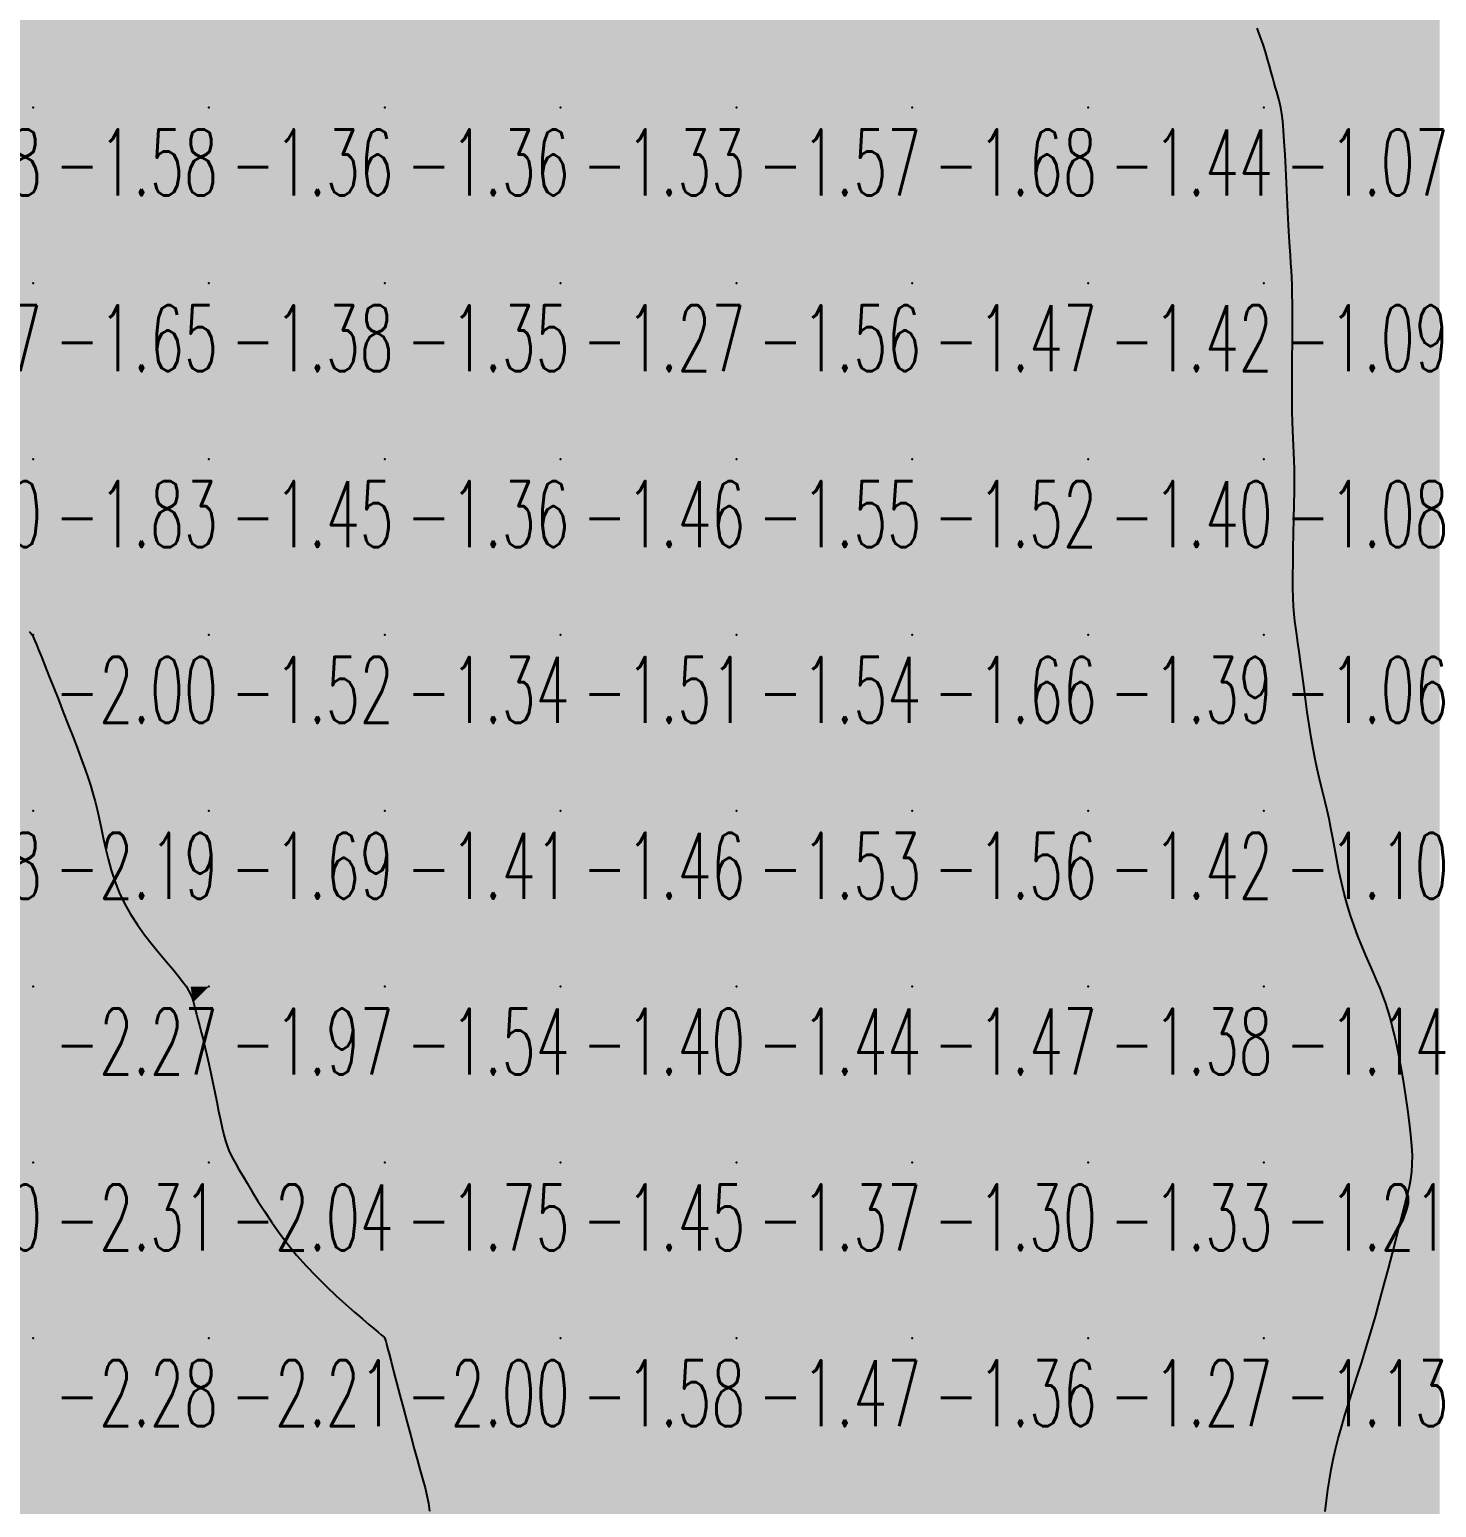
# Model space of a CAD drawing. Header units: millimetres. Extents: x 88261 to 90953, y 390274 to 392322.
# Drawn here: x 90320 to 90400.1, y 391297.6 to 391381.7 of the extents above; entities that cross this region are included whole.
import ezdxf
from ezdxf.enums import TextEntityAlignment as Align

# ---------------------------------------------------------------- set-up
doc = ezdxf.new("R2010")
doc.units = ezdxf.units.MM
doc.header["$LTSCALE"] = 25
for name, color, linetype in [('CN_03_00', 7, 'Continuous'), ('COTEAlt', 7, 'Continuous'), ('TN_COLORIAGE', 7, 'Continuous')]:
    doc.layers.add(name, color=color, linetype=linetype)
doc.styles.add('Simplex 1.0', font='Simplex.shx', dxfattribs={"width": 0.99, "height": 2.5})
doc.styles.get("Standard").update_dxf_attribs({"font": 'times.ttf'})

# ---------------------------------------------------------------- blocks, each defined once
blk = doc.blocks.new('COTE')
at = {"color": 0}
blk.add_point((0, 0), dxfattribs=at)
at = {"layer": 'COTEAlt'}
blk.add_attdef('ALT', text='', height=3.75, dxfattribs=at).set_placement((1.25, -1.25), align=Align.TOP_LEFT)

msp = doc.modelspace()

# ---------------------------------------------------------------- linework, layer by layer
at = {"layer": 'CN_03_00', "flags": 128}
for points, elevation in [([(90393.744, 391297.382), (90393.816, 391298.013), (90393.894, 391298.616), (90393.981, 391299.2), (90394.08, 391299.775), (90394.195, 391300.351), (90394.328, 391300.94), (90394.483, 391301.55), (90394.662, 391302.192), (90394.863, 391302.865), (90395.082, 391303.571), (90395.317, 391304.309), (90395.562, 391305.08), (90395.816, 391305.884), (90396.075, 391306.72), (90396.336, 391307.589), (90396.595, 391308.487), (90396.849, 391309.403), (90397.097, 391310.318), (90397.335, 391311.217), (90397.561, 391312.084), (90397.772, 391312.902), (90397.966, 391313.654), (90398.141, 391314.325), (90398.293, 391314.905), (90398.423, 391315.411), (90398.529, 391315.865), (90398.61, 391316.291), (90398.666, 391316.712), (90398.695, 391317.151), (90398.698, 391317.632), (90398.673, 391318.177), (90398.62, 391318.804), (90398.543, 391319.497), (90398.446, 391320.237), (90398.333, 391321.002), (90398.209, 391321.773), (90398.077, 391322.527), (90397.943, 391323.245), (90397.811, 391323.906), (90397.683, 391324.494), (90397.558, 391325.018), (90397.432, 391325.491), (90397.303, 391325.927), (90397.166, 391326.339), (90397.019, 391326.742), (90396.858, 391327.149), (90396.68, 391327.573), (90396.483, 391328.026), (90396.272, 391328.508), (90396.051, 391329.018), (90395.825, 391329.553), (90395.6, 391330.111), (90395.381, 391330.691), (90395.174, 391331.29), (90394.983, 391331.907), (90394.812, 391332.539), (90394.66, 391333.179), (90394.523, 391333.82), (90394.399, 391334.454), (90394.284, 391335.076), (90394.175, 391335.676), (90394.068, 391336.249), (90393.962, 391336.786), (90393.853, 391337.285), (90393.741, 391337.755), (90393.627, 391338.21), (90393.512, 391338.665), (90393.396, 391339.134), (90393.28, 391339.629), (90393.165, 391340.167), (90393.051, 391340.759), (90392.939, 391341.416), (90392.83, 391342.122), (90392.724, 391342.857), (90392.622, 391343.603), (90392.525, 391344.34), (90392.432, 391345.046), (90392.345, 391345.704), (90392.264, 391346.292), (90392.19, 391346.799), (90392.123, 391347.241), (90392.063, 391347.645), (90392.012, 391348.033), (90391.97, 391348.431), (90391.938, 391348.863), (90391.915, 391349.355), (90391.903, 391349.929), (90391.902, 391350.604), (90391.91, 391351.36), (90391.923, 391352.17), (90391.94, 391353.007), (90391.958, 391353.844), (90391.975, 391354.655), (90391.986, 391355.411), (90391.992, 391356.086), (90391.988, 391356.663), (90391.977, 391357.158), (90391.96, 391357.599), (90391.941, 391358.013), (90391.92, 391358.427), (90391.899, 391358.867), (90391.882, 391359.362), (90391.869, 391359.937), (90391.863, 391360.612), (90391.862, 391361.367), (90391.865, 391362.176), (90391.869, 391363.011), (90391.875, 391363.846), (90391.879, 391364.653), (90391.88, 391365.404), (90391.878, 391366.074), (90391.869, 391366.644), (90391.856, 391367.131), (90391.838, 391367.565), (90391.815, 391367.971), (90391.789, 391368.379), (90391.76, 391368.814), (90391.728, 391369.305), (90391.694, 391369.88), (90391.659, 391370.555), (90391.622, 391371.312), (90391.584, 391372.122), (90391.544, 391372.954), (90391.503, 391373.781), (90391.46, 391374.573), (90391.416, 391375.301), (90391.371, 391375.936), (90391.324, 391376.457), (90391.275, 391376.876), (90391.223, 391377.212), (90391.169, 391377.487), (90391.112, 391377.719), (90391.051, 391377.929), (90390.987, 391378.137), (90390.918, 391378.363), (90390.844, 391378.623), (90390.764, 391378.918), (90390.675, 391379.245), (90390.577, 391379.603), (90390.466, 391379.988), (90390.342, 391380.397), (90390.203, 391380.828), (90390.046, 391381.278), (90389.871, 391381.745)], -1), ([(90320.021, 391347.446), (90320.112, 391347.334), (90320.168, 391347.264), (90320.198, 391347.226), (90320.21, 391347.21), (90320.215, 391347.205), (90320.219, 391347.199), (90320.229, 391347.18), (90320.25, 391347.133), (90320.288, 391347.045), (90320.348, 391346.902), (90320.435, 391346.689), (90320.555, 391346.393), (90320.714, 391346.001), (90320.913, 391345.503), (90321.147, 391344.917), (90321.406, 391344.264), (90321.682, 391343.567), (90321.964, 391342.848), (90322.245, 391342.129), (90322.515, 391341.433), (90322.764, 391340.782), (90322.987, 391340.191), (90323.184, 391339.655), (90323.358, 391339.158), (90323.513, 391338.689), (90323.652, 391338.233), (90323.779, 391337.776), (90323.897, 391337.307), (90324.009, 391336.81), (90324.12, 391336.277), (90324.236, 391335.71), (90324.363, 391335.116), (90324.511, 391334.501), (90324.684, 391333.873), (90324.892, 391333.237), (90325.141, 391332.601), (90325.438, 391331.971), (90325.786, 391331.353), (90326.175, 391330.754), (90326.589, 391330.178), (90327.013, 391329.632), (90327.431, 391329.121), (90327.829, 391328.65), (90328.191, 391328.226), (90328.502, 391327.854), (90328.752, 391327.537), (90328.945, 391327.265), (90329.091, 391327.028), (90329.201, 391326.814), (90329.284, 391326.611), (90329.35, 391326.407), (90329.408, 391326.191), (90329.469, 391325.952), (90329.54, 391325.679), (90329.621, 391325.371), (90329.712, 391325.03), (90329.81, 391324.655), (90329.914, 391324.249), (90330.022, 391323.811), (90330.133, 391323.343), (90330.245, 391322.844), (90330.357, 391322.319), (90330.469, 391321.777), (90330.579, 391321.229), (90330.687, 391320.688), (90330.793, 391320.164), (90330.896, 391319.67), (90330.996, 391319.217), (90331.092, 391318.817), (90331.185, 391318.477), (90331.279, 391318.185), (90331.38, 391317.923), (90331.492, 391317.676), (90331.622, 391317.425), (90331.774, 391317.155), (90331.954, 391316.848), (90332.168, 391316.487), (90332.419, 391316.061), (90332.709, 391315.574), (90333.036, 391315.038), (90333.401, 391314.462), (90333.804, 391313.858), (90334.244, 391313.235), (90334.72, 391312.604), (90335.233, 391311.976), (90335.779, 391311.36), (90336.346, 391310.765), (90336.92, 391310.197), (90337.484, 391309.664), (90338.024, 391309.172), (90338.526, 391308.731), (90338.973, 391308.345), (90339.351, 391308.024), (90339.648, 391307.772), (90339.873, 391307.581), (90340.034, 391307.445), (90340.142, 391307.352), (90340.208, 391307.296), (90340.243, 391307.266), (90340.256, 391307.254), (90340.259, 391307.251), (90340.26, 391307.247), (90340.266, 391307.227), (90340.279, 391307.177), (90340.305, 391307.08), (90340.346, 391306.922), (90340.408, 391306.687), (90340.494, 391306.358), (90340.608, 391305.922), (90340.753, 391305.369), (90340.923, 391304.72), (90341.112, 391304.001), (90341.313, 391303.239), (90341.52, 391302.46), (90341.726, 391301.692), (90341.924, 391300.962), (90342.107, 391300.296), (90342.271, 391299.713), (90342.414, 391299.199), (90342.537, 391298.733), (90342.642, 391298.292), (90342.729, 391297.855), (90342.798, 391297.4)], -2)]:
    msp.add_lwpolyline(points, dxfattribs=dict(at, elevation=elevation))
at = {"layer": 'TN_COLORIAGE', "color": 101}
for points in [[(90310.249, 391387.239, -1.495), (90310.249, 391377.239, -1.495), (90320.249, 391387.239, -1.495)], [(90310.249, 391377.239, -1.495), (90320.249, 391377.239, -1.495), (90320.249, 391387.239, -1.495)], [(90320.249, 391387.239, -1.392), (90320.249, 391377.239, -1.392), (90330.249, 391387.239, -1.392)], [(90320.249, 391377.239, -1.392), (90330.249, 391377.239, -1.392), (90330.249, 391387.239, -1.392)], [(90330.249, 391377.239, -1.483), (90340.249, 391377.239, -1.483), (90340.249, 391387.239, -1.483)], [(90330.249, 391387.239, -1.483), (90330.249, 391377.239, -1.483), (90340.249, 391387.239, -1.483)], [(90350.249, 391377.239, -1.362), (90350.249, 391387.239, -1.362), (90340.249, 391377.239, -1.362)], [(90340.249, 391387.239, -1.642), (90340.249, 391377.239, -1.642), (90350.249, 391387.239, -1.642)], [(90350.249, 391377.239, -1.527), (90360.249, 391377.239, -1.527), (90360.249, 391387.239, -1.527)], [(90350.249, 391377.239, -1.642), (90360.249, 391387.239, -1.642), (90350.249, 391387.239, -1.642)], [(90360.249, 391377.239, -1.6), (90370.249, 391377.239, -1.6), (90370.249, 391387.239, -1.6)], [(90360.249, 391387.239, -1.6), (90360.249, 391377.239, -1.6), (90370.249, 391387.239, -1.6)], [(90370.249, 391377.239, -1.304), (90380.249, 391377.239, -1.304), (90380.249, 391387.239, -1.304)], [(90370.249, 391387.239, -1.304), (90370.249, 391377.239, -1.304), (90380.249, 391387.239, -1.304)], [(90380.249, 391377.239, -1), (90388.311, 391385.302, -1), (90380.249, 391387.239, -1), (90387.664, 391387.239, -1)], [(90380.249, 391377.239, -1), (90388.311, 391385.302, -1), (90390.249, 391377.239, -1), (90390.249, 391381.103, -1)], [(90390.968, 391377.959, -1.067), (90390.249, 391381.103, -1.067), (90390.249, 391377.239, -1.067)], [(90390.968, 391377.959, -1.067), (90391.387, 391377.239, -1.067), (90390.249, 391377.239, -1.067)], [(90310.249, 391377.239, -1.585), (90310.249, 391367.239, -1.585), (90320.249, 391377.239, -1.585)], [(90310.249, 391367.239, -1.585), (90320.249, 391367.239, -1.585), (90320.249, 391377.239, -1.585)], [(90320.249, 391377.239, -1.362), (90320.249, 391367.239, -1.362), (90330.249, 391377.239, -1.362)], [(90320.249, 391367.239, -1.362), (90330.249, 391367.239, -1.362), (90330.249, 391377.239, -1.362)], [(90330.249, 391367.239, -1.362), (90340.249, 391367.239, -1.362), (90340.249, 391377.239, -1.362)], [(90330.249, 391377.239, -1.362), (90330.249, 391367.239, -1.362), (90340.249, 391377.239, -1.362)], [(90350.249, 391367.239, -1.347), (90350.249, 391377.239, -1.347), (90340.249, 391367.239, -1.347)], [(90340.249, 391377.239, -1.33), (90340.249, 391367.239, -1.33), (90350.249, 391377.239, -1.33)], [(90350.249, 391367.239, -1.574), (90360.249, 391367.239, -1.574), (90360.249, 391377.239, -1.574)], [(90350.249, 391367.239, -1.33), (90360.249, 391377.239, -1.33), (90350.249, 391377.239, -1.33)], [(90360.249, 391367.239, -1.677), (90370.249, 391367.239, -1.677), (90370.249, 391377.239, -1.677)], [(90360.249, 391377.239, -1.677), (90360.249, 391367.239, -1.677), (90370.249, 391377.239, -1.677)], [(90370.249, 391367.239, -1.442), (90380.249, 391367.239, -1.442), (90380.249, 391377.239, -1.442)], [(90370.249, 391377.239, -1.442), (90370.249, 391367.239, -1.442), (90380.249, 391377.239, -1.442)], [(90380.249, 391377.239, -1.067), (90380.249, 391367.239, -1.067), (90390.249, 391377.239, -1.067)], [(90380.249, 391367.239, -1.067), (90390.249, 391367.239, -1.067), (90390.249, 391377.239, -1.067)], [(90390.249, 391367.239, -1), (90391.709, 391368.7, -1), (90390.249, 391377.239, -1), (90391.387, 391377.239, -1)], [(90391.709, 391368.7, -1.089), (90391.94, 391367.239, -1.089), (90390.249, 391367.239, -1.089)], [(90310.249, 391365.006, -1.654), (90312.527, 391359.517, -1.654), (90310.249, 391367.239, -1.654), (90320.249, 391367.239, -1.654)], [(90313.939, 391357.239, -1.654), (90312.527, 391359.517, -1.654), (90320.249, 391357.239, -1.654), (90320.249, 391367.239, -1.654)], [(90320.249, 391367.239, -1.384), (90320.249, 391357.239, -1.384), (90330.249, 391367.239, -1.384)], [(90320.249, 391357.239, -1.384), (90330.249, 391357.239, -1.384), (90330.249, 391367.239, -1.384)], [(90330.249, 391357.239, -1.347), (90340.249, 391357.239, -1.347), (90340.249, 391367.239, -1.347)], [(90330.249, 391367.239, -1.347), (90330.249, 391357.239, -1.347), (90340.249, 391367.239, -1.347)], [(90350.249, 391357.239, -1.356), (90350.249, 391367.239, -1.356), (90340.249, 391357.239, -1.356)], [(90340.249, 391367.239, -1.265), (90340.249, 391357.239, -1.265), (90350.249, 391367.239, -1.265)], [(90350.249, 391357.239, -1.559), (90360.249, 391357.239, -1.559), (90360.249, 391367.239, -1.559)], [(90350.249, 391357.239, -1.265), (90360.249, 391367.239, -1.265), (90350.249, 391367.239, -1.265)], [(90360.249, 391367.239, -1.47), (90360.249, 391357.239, -1.47), (90370.249, 391367.239, -1.47)], [(90360.249, 391357.239, -1.47), (90370.249, 391357.239, -1.47), (90370.249, 391367.239, -1.47)], [(90370.249, 391367.239, -1.416), (90370.249, 391357.239, -1.416), (90380.249, 391367.239, -1.416)], [(90370.249, 391357.239, -1.416), (90380.249, 391357.239, -1.416), (90380.249, 391367.239, -1.416)], [(90380.249, 391367.239, -1.089), (90380.249, 391357.239, -1.089), (90390.249, 391367.239, -1.089)], [(90380.249, 391357.239, -1.089), (90390.249, 391357.239, -1.089), (90390.249, 391367.239, -1.089)], [(90390.249, 391367.239, -1), (90391.94, 391367.239, -1), (90390.249, 391357.239, -1), (90391.796, 391358.787, -1)], [(90391.796, 391358.787, -1.08), (90392.092, 391357.239, -1.08), (90390.249, 391357.239, -1.08)], [(90313.939, 391357.239, -1.826), (90315.712, 391352.703, -1.826), (90320.249, 391357.239, -1.826)], [(90320.199, 391347.239, -1.826), (90315.712, 391352.703, -1.826), (90320.249, 391347.239, -1.826), (90320.249, 391357.239, -1.826)], [(90320.249, 391357.239, -1.454), (90320.249, 391347.239, -1.454), (90330.249, 391357.239, -1.454)], [(90320.249, 391347.239, -1.454), (90330.249, 391347.239, -1.454), (90330.249, 391357.239, -1.454)], [(90330.249, 391347.239, -1.356), (90340.249, 391347.239, -1.356), (90340.249, 391357.239, -1.356)], [(90330.249, 391357.239, -1.356), (90330.249, 391347.239, -1.356), (90340.249, 391357.239, -1.356)], [(90350.249, 391347.239, -1.345), (90350.249, 391357.239, -1.345), (90340.249, 391347.239, -1.345)], [(90340.249, 391357.239, -1.459), (90340.249, 391347.239, -1.459), (90350.249, 391357.239, -1.459)], [(90350.249, 391347.239, -1.549), (90360.249, 391347.239, -1.549), (90360.249, 391357.239, -1.549)], [(90350.249, 391347.239, -1.459), (90360.249, 391357.239, -1.459), (90350.249, 391357.239, -1.459)], [(90360.249, 391347.239, -1.52), (90370.249, 391347.239, -1.52), (90370.249, 391357.239, -1.52)], [(90360.249, 391357.239, -1.52), (90360.249, 391347.239, -1.52), (90370.249, 391357.239, -1.52)], [(90370.249, 391357.239, -1.396), (90370.249, 391347.239, -1.396), (90380.249, 391357.239, -1.396)], [(90370.249, 391347.239, -1.396), (90380.249, 391347.239, -1.396), (90380.249, 391357.239, -1.396)], [(90380.249, 391357.239, -1.08), (90380.249, 391347.239, -1.08), (90390.249, 391357.239, -1.08)], [(90380.249, 391347.239, -1.08), (90390.249, 391347.239, -1.08), (90390.249, 391357.239, -1.08)], [(90390.249, 391357.239, -1), (90392.092, 391357.239, -1), (90390.249, 391347.239, -1), (90391.784, 391348.775, -1)], [(90391.784, 391348.775, -1.064), (90392.193, 391347.239, -1.064), (90390.249, 391347.239, -1.064)], [(90320.199, 391347.239, -1.999), (90320.21, 391347.201, -1.999), (90320.249, 391347.239, -1.999)], [(90320.249, 391347.184, -1.999), (90320.21, 391347.201, -1.999), (90320.249, 391347.239, -1.999)], [(90320.249, 391347.184, -1.519), (90323.076, 391340.067, -1.519), (90320.249, 391347.239, -1.519), (90330.249, 391347.239, -1.519)], [(90324.033, 391337.239, -1.519), (90323.076, 391340.067, -1.519), (90330.249, 391337.239, -1.519), (90330.249, 391347.239, -1.519)], [(90330.249, 391337.239, -1.345), (90340.249, 391337.239, -1.345), (90340.249, 391347.239, -1.345)], [(90330.249, 391347.239, -1.345), (90330.249, 391337.239, -1.345), (90340.249, 391347.239, -1.345)], [(90350.249, 391337.239, -1.41), (90350.249, 391347.239, -1.41), (90340.249, 391337.239, -1.41)], [(90340.249, 391347.239, -1.513), (90340.249, 391337.239, -1.513), (90350.249, 391347.239, -1.513)], [(90350.249, 391337.239, -1.539), (90360.249, 391337.239, -1.539), (90360.249, 391347.239, -1.539)], [(90350.249, 391337.239, -1.513), (90360.249, 391347.239, -1.513), (90350.249, 391347.239, -1.513)], [(90360.249, 391347.239, -1.657), (90360.249, 391337.239, -1.657), (90370.249, 391347.239, -1.657)], [(90360.249, 391337.239, -1.657), (90370.249, 391337.239, -1.657), (90370.249, 391347.239, -1.657)], [(90370.249, 391347.239, -1.391), (90370.249, 391337.239, -1.391), (90380.249, 391347.239, -1.391)], [(90370.249, 391337.239, -1.391), (90380.249, 391337.239, -1.391), (90380.249, 391347.239, -1.391)], [(90380.249, 391347.239, -1.064), (90380.249, 391337.239, -1.064), (90390.249, 391347.239, -1.064)], [(90380.249, 391337.239, -1.064), (90390.249, 391337.239, -1.064), (90390.249, 391347.239, -1.064)], [(90390.249, 391337.239, -1), (90393.029, 391340.019, -1), (90390.249, 391347.239, -1), (90392.193, 391347.239, -1)], [(90393.029, 391340.019, -1.102), (90393.998, 391337.239, -1.102), (90390.249, 391337.239, -1.102)], [(90324.033, 391337.239, -1.688), (90324.846, 391331.837, -1.688), (90330.249, 391337.239, -1.688)], [(90329.207, 391327.239, -1.688), (90324.846, 391331.837, -1.688), (90330.249, 391327.239, -1.688), (90330.249, 391337.239, -1.688)], [(90330.249, 391327.239, -1.41), (90340.249, 391327.239, -1.41), (90340.249, 391337.239, -1.41)], [(90330.249, 391337.239, -1.41), (90330.249, 391327.239, -1.41), (90340.249, 391337.239, -1.41)], [(90350.249, 391327.239, -1.543), (90350.249, 391337.239, -1.543), (90340.249, 391327.239, -1.543)], [(90340.249, 391337.239, -1.459), (90340.249, 391327.239, -1.459), (90350.249, 391337.239, -1.459)], [(90350.249, 391327.239, -1.527), (90360.249, 391327.239, -1.527), (90360.249, 391337.239, -1.527)], [(90350.249, 391327.239, -1.459), (90360.249, 391337.239, -1.459), (90350.249, 391337.239, -1.459)], [(90360.249, 391337.239, -1.559), (90360.249, 391327.239, -1.559), (90370.249, 391337.239, -1.559)], [(90360.249, 391327.239, -1.559), (90370.249, 391327.239, -1.559), (90370.249, 391337.239, -1.559)], [(90370.249, 391337.239, -1.42), (90370.249, 391327.239, -1.42), (90380.249, 391337.239, -1.42)], [(90370.249, 391327.239, -1.42), (90380.249, 391327.239, -1.42), (90380.249, 391337.239, -1.42)], [(90380.249, 391337.239, -1.102), (90380.249, 391327.239, -1.102), (90390.249, 391337.239, -1.102)], [(90380.249, 391327.239, -1.102), (90390.249, 391327.239, -1.102), (90390.249, 391337.239, -1.102)], [(90390.249, 391327.239, -1), (90394.751, 391331.741, -1), (90390.249, 391337.239, -1), (90393.998, 391337.239, -1)], [(90394.751, 391331.741, -1.14), (90396.895, 391327.239, -1.14), (90390.249, 391327.239, -1.14)], [(90329.207, 391327.239, -1.969), (90329.339, 391326.33, -1.969), (90330.249, 391327.239, -1.969)], [(90330.249, 391323.152, -1.969), (90329.339, 391326.33, -1.969), (90330.249, 391327.239, -1.969)], [(90330.249, 391323.152, -1.543), (90331.137, 391318.128, -1.543), (90330.249, 391327.239, -1.543), (90340.249, 391327.239, -1.543)], [(90331.756, 391317.239, -1.543), (90331.137, 391318.128, -1.543), (90340.249, 391317.239, -1.543), (90340.249, 391327.239, -1.543)], [(90350.249, 391317.239, -1.749), (90350.249, 391327.239, -1.749), (90340.249, 391317.239, -1.749)], [(90340.249, 391327.239, -1.402), (90340.249, 391317.239, -1.402), (90350.249, 391327.239, -1.402)], [(90350.249, 391317.239, -1.439), (90360.249, 391317.239, -1.439), (90360.249, 391327.239, -1.439)], [(90350.249, 391317.239, -1.402), (90360.249, 391327.239, -1.402), (90350.249, 391327.239, -1.402)], [(90360.249, 391327.239, -1.465), (90360.249, 391317.239, -1.465), (90370.249, 391327.239, -1.465)], [(90360.249, 391317.239, -1.465), (90370.249, 391317.239, -1.465), (90370.249, 391327.239, -1.465)], [(90370.249, 391327.239, -1.385), (90370.249, 391317.239, -1.385), (90380.249, 391327.239, -1.385)], [(90370.249, 391317.239, -1.385), (90380.249, 391317.239, -1.385), (90380.249, 391327.239, -1.385)], [(90380.249, 391327.239, -1.14), (90380.249, 391317.239, -1.14), (90390.249, 391327.239, -1.14)], [(90380.249, 391317.239, -1.14), (90390.249, 391317.239, -1.14), (90390.249, 391327.239, -1.14)], [(90390.249, 391317.239, -1), (90397.748, 391324.739, -1), (90390.249, 391327.239, -1), (90396.895, 391327.239, -1)], [(90397.748, 391324.739, -1.212), (90398.978, 391317.239, -1.212), (90390.249, 391317.239, -1.212)], [(90331.756, 391317.239, -1.749), (90334.848, 391311.839, -1.749), (90340.249, 391317.239, -1.749)], [(90340.249, 391307.264, -1.749), (90334.848, 391311.839, -1.749), (90340.249, 391317.239, -1.749)], [(90340.249, 391307.264, -1.454), (90340.26, 391307.251, -1.454), (90340.249, 391317.239, -1.454), (90350.249, 391317.239, -1.454)], [(90340.264, 391307.239, -1.454), (90340.26, 391307.251, -1.454), (90350.249, 391307.239, -1.454), (90350.249, 391317.239, -1.454)], [(90350.249, 391307.239, -1.371), (90360.249, 391307.239, -1.371), (90360.249, 391317.239, -1.371)], [(90350.249, 391307.239, -1.454), (90360.249, 391317.239, -1.454), (90350.249, 391317.239, -1.454)], [(90360.249, 391317.239, -1.298), (90360.249, 391307.239, -1.298), (90370.249, 391317.239, -1.298)], [(90360.249, 391307.239, -1.298), (90370.249, 391307.239, -1.298), (90370.249, 391317.239, -1.298)], [(90370.249, 391317.239, -1.335), (90370.249, 391307.239, -1.335), (90380.249, 391317.239, -1.335)], [(90370.249, 391307.239, -1.335), (90380.249, 391307.239, -1.335), (90380.249, 391317.239, -1.335)], [(90380.249, 391317.239, -1.212), (90380.249, 391307.239, -1.212), (90390.249, 391317.239, -1.212)], [(90380.249, 391307.239, -1.212), (90390.249, 391307.239, -1.212), (90390.249, 391317.239, -1.212)], [(90390.249, 391317.239, -1), (90398.978, 391317.239, -1), (90390.249, 391307.239, -1), (90398.378, 391315.368, -1)], [(90396.356, 391307.239, -1.134), (90398.378, 391315.368, -1.134), (90390.249, 391307.239, -1.134)], [(90340.264, 391307.239, -1.58), (90342.334, 391299.324, -1.58), (90350.249, 391307.239, -1.58)], [(90343.046, 391297.239, -1.58), (90342.334, 391299.324, -1.58), (90350.249, 391297.239, -1.58), (90350.249, 391307.239, -1.58)], [(90350.249, 391297.239, -1.58), (90360.249, 391307.239, -1.58), (90350.249, 391307.239, -1.58)], [(90350.249, 391297.239, -1.467), (90360.249, 391297.239, -1.467), (90360.249, 391307.239, -1.467)], [(90360.249, 391297.239, -1.36), (90370.249, 391297.239, -1.36), (90370.249, 391307.239, -1.36)], [(90360.249, 391307.239, -1.36), (90360.249, 391297.239, -1.36), (90370.249, 391307.239, -1.36)], [(90370.249, 391297.239, -1.27), (90380.249, 391297.239, -1.27), (90380.249, 391307.239, -1.27)], [(90370.249, 391307.239, -1.27), (90370.249, 391297.239, -1.27), (90380.249, 391307.239, -1.27)], [(90380.249, 391297.239, -1.134), (90390.249, 391297.239, -1.134), (90390.249, 391307.239, -1.134)], [(90380.249, 391307.239, -1.134), (90380.249, 391297.239, -1.134), (90390.249, 391307.239, -1.134)], [(90390.249, 391307.239, -1), (90396.356, 391307.239, -1), (90390.249, 391297.239, -1), (90394.215, 391301.206, -1)], [(90393.681, 391297.239, -1.056), (90394.215, 391301.206, -1.056), (90390.249, 391297.239, -1.056)]]:
    msp.add_solid(points, dxfattribs=at)
at = {"layer": 'TN_COLORIAGE', "color": 91}
for points in [[(90390.249, 391381.103, -0.894), (90388.311, 391385.302, -0.894), (90390.249, 391387.239, -0.894)], [(90390.249, 391381.103, -0.138), (90390.968, 391377.959, -0.138), (90390.249, 391387.239, -0.138), (90400.249, 391387.239, -0.138)], [(90391.387, 391377.239, -0.138), (90390.968, 391377.959, -0.138), (90400.249, 391377.239, -0.138), (90400.249, 391387.239, -0.138)], [(90391.387, 391377.239, -0.48), (90391.709, 391368.7, -0.48), (90400.249, 391377.239, -0.48)], [(90391.94, 391367.239, -0.48), (90391.709, 391368.7, -0.48), (90400.249, 391367.239, -0.48), (90400.249, 391377.239, -0.48)], [(90391.796, 391358.787, -0.563), (90391.94, 391367.239, -0.563), (90400.249, 391367.239, -0.563)], [(90392.092, 391357.239, -0.563), (90391.796, 391358.787, -0.563), (90400.249, 391357.239, -0.563), (90400.249, 391367.239, -0.563)], [(90391.784, 391348.775, -0.646), (90392.092, 391357.239, -0.646), (90400.249, 391357.239, -0.646)], [(90392.193, 391347.239, -0.646), (90391.784, 391348.775, -0.646), (90400.249, 391347.239, -0.646), (90400.249, 391357.239, -0.646)], [(90392.193, 391347.239, -0.734), (90393.029, 391340.019, -0.734), (90400.249, 391347.239, -0.734)], [(90393.998, 391337.239, -0.734), (90393.029, 391340.019, -0.734), (90400.249, 391337.239, -0.734), (90400.249, 391347.239, -0.734)], [(90393.998, 391337.239, -0.829), (90394.751, 391331.741, -0.829), (90400.249, 391337.239, -0.829)], [(90396.895, 391327.239, -0.829), (90394.751, 391331.741, -0.829), (90400.249, 391327.239, -0.829), (90400.249, 391337.239, -0.829)], [(90396.895, 391327.239, -0.929), (90397.748, 391324.739, -0.929), (90400.249, 391327.239, -0.929)], [(90398.978, 391317.239, -0.929), (90397.748, 391324.739, -0.929), (90400.249, 391317.239, -0.929), (90400.249, 391327.239, -0.929)], [(90398.378, 391315.368, -0.915), (90396.356, 391307.239, -0.915), (90400.249, 391317.239, -0.915), (90400.249, 391307.239, -0.915)], [(90398.378, 391315.368, -0.969), (90398.978, 391317.239, -0.969), (90400.249, 391317.239, -0.969)], [(90394.215, 391301.206, -0.893), (90393.681, 391297.239, -0.893), (90400.249, 391307.239, -0.893), (90400.249, 391297.239, -0.893)], [(90394.215, 391301.206, -0.915), (90396.356, 391307.239, -0.915), (90400.249, 391307.239, -0.915)]]:
    msp.add_solid(points, dxfattribs=at)
at = {"layer": 'TN_COLORIAGE', "color": 111}
for points in [[(90315.712, 391352.703, -2.21), (90320.199, 391347.239, -2.21), (90310.249, 391347.239, -2.21)], [(90310.249, 391337.239, -2), (90320.21, 391347.201, -2), (90310.249, 391347.239, -2), (90320.199, 391347.239, -2)], [(90310.249, 391337.239, -2), (90320.21, 391347.201, -2), (90320.249, 391337.239, -2), (90320.249, 391347.184, -2)], [(90323.076, 391340.067, -2.19), (90320.249, 391347.184, -2.19), (90320.249, 391337.239, -2.19)], [(90323.076, 391340.067, -2.19), (90324.033, 391337.239, -2.19), (90320.249, 391337.239, -2.19)], [(90310.249, 391337.239, -2.19), (90310.249, 391327.239, -2.19), (90320.249, 391337.239, -2.19)], [(90310.249, 391327.239, -2.19), (90320.249, 391327.239, -2.19), (90320.249, 391337.239, -2.19)], [(90320.249, 391327.239, -2), (90324.846, 391331.837, -2), (90320.249, 391337.239, -2), (90324.033, 391337.239, -2)], [(90324.846, 391331.837, -2.265), (90329.207, 391327.239, -2.265), (90320.249, 391327.239, -2.265)], [(90310.249, 391327.239, -2.265), (90310.249, 391317.239, -2.265), (90320.249, 391327.239, -2.265)], [(90310.249, 391317.239, -2.265), (90320.249, 391317.239, -2.265), (90320.249, 391327.239, -2.265)], [(90320.249, 391317.239, -2), (90329.339, 391326.33, -2), (90320.249, 391327.239, -2), (90329.207, 391327.239, -2)], [(90320.249, 391317.239, -2), (90329.339, 391326.33, -2), (90330.249, 391317.239, -2), (90330.249, 391323.152, -2)], [(90331.137, 391318.128, -2.045), (90330.249, 391323.152, -2.045), (90330.249, 391317.239, -2.045)], [(90331.137, 391318.128, -2.045), (90331.756, 391317.239, -2.045), (90330.249, 391317.239, -2.045)], [(90310.249, 391317.239, -2.308), (90310.249, 391307.239, -2.308), (90320.249, 391317.239, -2.308)], [(90310.249, 391307.239, -2.308), (90320.249, 391307.239, -2.308), (90320.249, 391317.239, -2.308)], [(90320.249, 391317.239, -2.045), (90320.249, 391307.239, -2.045), (90330.249, 391317.239, -2.045)], [(90320.249, 391307.239, -2.045), (90330.249, 391307.239, -2.045), (90330.249, 391317.239, -2.045)], [(90330.249, 391307.239, -2), (90334.848, 391311.839, -2), (90330.249, 391317.239, -2), (90331.756, 391317.239, -2)], [(90330.249, 391307.239, -2), (90334.848, 391311.839, -2), (90340.249, 391307.239, -2), (90340.249, 391307.264, -2)], [(90310.249, 391307.239, -2.281), (90310.249, 391297.239, -2.281), (90320.249, 391307.239, -2.281)], [(90310.249, 391297.239, -2.281), (90320.249, 391297.239, -2.281), (90320.249, 391307.239, -2.281)], [(90320.249, 391307.239, -2.214), (90320.249, 391297.239, -2.214), (90330.249, 391307.239, -2.214)], [(90320.249, 391297.239, -2.214), (90330.249, 391297.239, -2.214), (90330.249, 391307.239, -2.214)], [(90330.249, 391297.239, -2.001), (90340.249, 391297.239, -2.001), (90340.249, 391307.239, -2.001)], [(90330.249, 391307.239, -2.001), (90330.249, 391297.239, -2.001), (90340.249, 391307.239, -2.001)], [(90340.26, 391307.251, -2.001), (90340.249, 391307.264, -2.001), (90340.249, 391307.239, -2.001)], [(90340.26, 391307.251, -2.001), (90340.264, 391307.239, -2.001), (90340.249, 391307.239, -2.001)], [(90340.249, 391297.239, -2), (90342.334, 391299.324, -2), (90340.249, 391307.239, -2), (90340.264, 391307.239, -2)], [(90342.334, 391299.324, -2.111), (90343.046, 391297.239, -2.111), (90340.249, 391297.239, -2.111)]]:
    msp.add_solid(points, dxfattribs=at)

# ---------------------------------------------------------------- block references
at = {"layer": 'COTEAlt'}
ref = msp.add_blockref('COTE', (90310.249, 391377.239), dxfattribs=at)
ref.add_attrib('ALT', '-1.88', dxfattribs={"height": 3.75, "style": 'Simplex 1.0', "width": 0.6}).set_placement((90311.499, 391375.989), align=Align.TOP_LEFT)
ref = msp.add_blockref('COTE', (90320.249, 391377.239), dxfattribs=at)
ref.add_attrib('ALT', '-1.58', dxfattribs={"height": 3.75, "style": 'Simplex 1.0', "width": 0.6}).set_placement((90321.499, 391375.989), align=Align.TOP_LEFT)
ref = msp.add_blockref('COTE', (90330.249, 391377.239), dxfattribs=at)
ref.add_attrib('ALT', '-1.36', dxfattribs={"height": 3.75, "style": 'Simplex 1.0', "width": 0.6}).set_placement((90331.499, 391375.989), align=Align.TOP_LEFT)
ref = msp.add_blockref('COTE', (90340.249, 391377.239), dxfattribs=at)
ref.add_attrib('ALT', '-1.36', dxfattribs={"height": 3.75, "style": 'Simplex 1.0', "width": 0.6}).set_placement((90341.499, 391375.989), align=Align.TOP_LEFT)
ref = msp.add_blockref('COTE', (90350.249, 391377.239), dxfattribs=at)
ref.add_attrib('ALT', '-1.33', dxfattribs={"height": 3.75, "style": 'Simplex 1.0', "width": 0.6}).set_placement((90351.499, 391375.989), align=Align.TOP_LEFT)
ref = msp.add_blockref('COTE', (90360.249, 391377.239), dxfattribs=at)
ref.add_attrib('ALT', '-1.57', dxfattribs={"height": 3.75, "style": 'Simplex 1.0', "width": 0.6}).set_placement((90361.499, 391375.989), align=Align.TOP_LEFT)
ref = msp.add_blockref('COTE', (90370.249, 391377.239), dxfattribs=at)
ref.add_attrib('ALT', '-1.68', dxfattribs={"height": 3.75, "style": 'Simplex 1.0', "width": 0.6}).set_placement((90371.499, 391375.989), align=Align.TOP_LEFT)
ref = msp.add_blockref('COTE', (90380.249, 391377.239), dxfattribs=at)
ref.add_attrib('ALT', '-1.44', dxfattribs={"height": 3.75, "style": 'Simplex 1.0', "width": 0.6}).set_placement((90381.499, 391375.989), align=Align.TOP_LEFT)
ref = msp.add_blockref('COTE', (90390.249, 391377.239), dxfattribs=at)
ref.add_attrib('ALT', '-1.07', dxfattribs={"height": 3.75, "style": 'Simplex 1.0', "width": 0.6}).set_placement((90391.499, 391375.989), align=Align.TOP_LEFT)
ref = msp.add_blockref('COTE', (90310.249, 391367.239), dxfattribs=at)
ref.add_attrib('ALT', '-1.97', dxfattribs={"height": 3.75, "style": 'Simplex 1.0', "width": 0.6}).set_placement((90311.499, 391365.989), align=Align.TOP_LEFT)
ref = msp.add_blockref('COTE', (90320.249, 391367.239), dxfattribs=at)
ref.add_attrib('ALT', '-1.65', dxfattribs={"height": 3.75, "style": 'Simplex 1.0', "width": 0.6}).set_placement((90321.499, 391365.989), align=Align.TOP_LEFT)
ref = msp.add_blockref('COTE', (90330.249, 391367.239), dxfattribs=at)
ref.add_attrib('ALT', '-1.38', dxfattribs={"height": 3.75, "style": 'Simplex 1.0', "width": 0.6}).set_placement((90331.499, 391365.989), align=Align.TOP_LEFT)
ref = msp.add_blockref('COTE', (90340.249, 391367.239), dxfattribs=at)
ref.add_attrib('ALT', '-1.35', dxfattribs={"height": 3.75, "style": 'Simplex 1.0', "width": 0.6}).set_placement((90341.499, 391365.989), align=Align.TOP_LEFT)
ref = msp.add_blockref('COTE', (90350.249, 391367.239), dxfattribs=at)
ref.add_attrib('ALT', '-1.27', dxfattribs={"height": 3.75, "style": 'Simplex 1.0', "width": 0.6}).set_placement((90351.499, 391365.989), align=Align.TOP_LEFT)
ref = msp.add_blockref('COTE', (90360.249, 391367.239), dxfattribs=at)
ref.add_attrib('ALT', '-1.56', dxfattribs={"height": 3.75, "style": 'Simplex 1.0', "width": 0.6}).set_placement((90361.499, 391365.989), align=Align.TOP_LEFT)
ref = msp.add_blockref('COTE', (90370.249, 391367.239), dxfattribs=at)
ref.add_attrib('ALT', '-1.47', dxfattribs={"height": 3.75, "style": 'Simplex 1.0', "width": 0.6}).set_placement((90371.499, 391365.989), align=Align.TOP_LEFT)
ref = msp.add_blockref('COTE', (90380.249, 391367.239), dxfattribs=at)
ref.add_attrib('ALT', '-1.42', dxfattribs={"height": 3.75, "style": 'Simplex 1.0', "width": 0.6}).set_placement((90381.499, 391365.989), align=Align.TOP_LEFT)
ref = msp.add_blockref('COTE', (90390.249, 391367.239), dxfattribs=at)
ref.add_attrib('ALT', '-1.09', dxfattribs={"height": 3.75, "style": 'Simplex 1.0', "width": 0.6}).set_placement((90391.499, 391365.989), align=Align.TOP_LEFT)
ref = msp.add_blockref('COTE', (90310.249, 391357.239), dxfattribs=at)
ref.add_attrib('ALT', '-2.10', dxfattribs={"height": 3.75, "style": 'Simplex 1.0', "width": 0.6}).set_placement((90311.499, 391355.989), align=Align.TOP_LEFT)
ref = msp.add_blockref('COTE', (90320.249, 391357.239), dxfattribs=at)
ref.add_attrib('ALT', '-1.83', dxfattribs={"height": 3.75, "style": 'Simplex 1.0', "width": 0.6}).set_placement((90321.499, 391355.989), align=Align.TOP_LEFT)
ref = msp.add_blockref('COTE', (90330.249, 391357.239), dxfattribs=at)
ref.add_attrib('ALT', '-1.45', dxfattribs={"height": 3.75, "style": 'Simplex 1.0', "width": 0.6}).set_placement((90331.499, 391355.989), align=Align.TOP_LEFT)
ref = msp.add_blockref('COTE', (90340.249, 391357.239), dxfattribs=at)
ref.add_attrib('ALT', '-1.36', dxfattribs={"height": 3.75, "style": 'Simplex 1.0', "width": 0.6}).set_placement((90341.499, 391355.989), align=Align.TOP_LEFT)
ref = msp.add_blockref('COTE', (90350.249, 391357.239), dxfattribs=at)
ref.add_attrib('ALT', '-1.46', dxfattribs={"height": 3.75, "style": 'Simplex 1.0', "width": 0.6}).set_placement((90351.499, 391355.989), align=Align.TOP_LEFT)
ref = msp.add_blockref('COTE', (90360.249, 391357.239), dxfattribs=at)
ref.add_attrib('ALT', '-1.55', dxfattribs={"height": 3.75, "style": 'Simplex 1.0', "width": 0.6}).set_placement((90361.499, 391355.989), align=Align.TOP_LEFT)
ref = msp.add_blockref('COTE', (90370.249, 391357.239), dxfattribs=at)
ref.add_attrib('ALT', '-1.52', dxfattribs={"height": 3.75, "style": 'Simplex 1.0', "width": 0.6}).set_placement((90371.499, 391355.989), align=Align.TOP_LEFT)
ref = msp.add_blockref('COTE', (90380.249, 391357.239), dxfattribs=at)
ref.add_attrib('ALT', '-1.40', dxfattribs={"height": 3.75, "style": 'Simplex 1.0', "width": 0.6}).set_placement((90381.499, 391355.989), align=Align.TOP_LEFT)
ref = msp.add_blockref('COTE', (90390.249, 391357.239), dxfattribs=at)
ref.add_attrib('ALT', '-1.08', dxfattribs={"height": 3.75, "style": 'Simplex 1.0', "width": 0.6}).set_placement((90391.499, 391355.989), align=Align.TOP_LEFT)
ref = msp.add_blockref('COTE', (90320.249, 391347.239), dxfattribs=at)
ref.add_attrib('ALT', '-2.00', dxfattribs={"height": 3.75, "style": 'Simplex 1.0', "width": 0.6}).set_placement((90321.499, 391345.989), align=Align.TOP_LEFT)
ref = msp.add_blockref('COTE', (90330.249, 391347.239), dxfattribs=at)
ref.add_attrib('ALT', '-1.52', dxfattribs={"height": 3.75, "style": 'Simplex 1.0', "width": 0.6}).set_placement((90331.499, 391345.989), align=Align.TOP_LEFT)
ref = msp.add_blockref('COTE', (90340.249, 391347.239), dxfattribs=at)
ref.add_attrib('ALT', '-1.34', dxfattribs={"height": 3.75, "style": 'Simplex 1.0', "width": 0.6}).set_placement((90341.499, 391345.989), align=Align.TOP_LEFT)
ref = msp.add_blockref('COTE', (90350.249, 391347.239), dxfattribs=at)
ref.add_attrib('ALT', '-1.51', dxfattribs={"height": 3.75, "style": 'Simplex 1.0', "width": 0.6}).set_placement((90351.499, 391345.989), align=Align.TOP_LEFT)
ref = msp.add_blockref('COTE', (90360.249, 391347.239), dxfattribs=at)
ref.add_attrib('ALT', '-1.54', dxfattribs={"height": 3.75, "style": 'Simplex 1.0', "width": 0.6}).set_placement((90361.499, 391345.989), align=Align.TOP_LEFT)
ref = msp.add_blockref('COTE', (90370.249, 391347.239), dxfattribs=at)
ref.add_attrib('ALT', '-1.66', dxfattribs={"height": 3.75, "style": 'Simplex 1.0', "width": 0.6}).set_placement((90371.499, 391345.989), align=Align.TOP_LEFT)
ref = msp.add_blockref('COTE', (90380.249, 391347.239), dxfattribs=at)
ref.add_attrib('ALT', '-1.39', dxfattribs={"height": 3.75, "style": 'Simplex 1.0', "width": 0.6}).set_placement((90381.499, 391345.989), align=Align.TOP_LEFT)
ref = msp.add_blockref('COTE', (90390.249, 391347.239), dxfattribs=at)
ref.add_attrib('ALT', '-1.06', dxfattribs={"height": 3.75, "style": 'Simplex 1.0', "width": 0.6}).set_placement((90391.499, 391345.989), align=Align.TOP_LEFT)
ref = msp.add_blockref('COTE', (90310.249, 391337.239), dxfattribs=at)
ref.add_attrib('ALT', '-2.28', dxfattribs={"height": 3.75, "style": 'Simplex 1.0', "width": 0.6}).set_placement((90311.499, 391335.989), align=Align.TOP_LEFT)
ref = msp.add_blockref('COTE', (90320.249, 391337.239), dxfattribs=at)
ref.add_attrib('ALT', '-2.19', dxfattribs={"height": 3.75, "style": 'Simplex 1.0', "width": 0.6}).set_placement((90321.499, 391335.989), align=Align.TOP_LEFT)
ref = msp.add_blockref('COTE', (90330.249, 391337.239), dxfattribs=at)
ref.add_attrib('ALT', '-1.69', dxfattribs={"height": 3.75, "style": 'Simplex 1.0', "width": 0.6}).set_placement((90331.499, 391335.989), align=Align.TOP_LEFT)
ref = msp.add_blockref('COTE', (90340.249, 391337.239), dxfattribs=at)
ref.add_attrib('ALT', '-1.41', dxfattribs={"height": 3.75, "style": 'Simplex 1.0', "width": 0.6}).set_placement((90341.499, 391335.989), align=Align.TOP_LEFT)
ref = msp.add_blockref('COTE', (90350.249, 391337.239), dxfattribs=at)
ref.add_attrib('ALT', '-1.46', dxfattribs={"height": 3.75, "style": 'Simplex 1.0', "width": 0.6}).set_placement((90351.499, 391335.989), align=Align.TOP_LEFT)
ref = msp.add_blockref('COTE', (90360.249, 391337.239), dxfattribs=at)
ref.add_attrib('ALT', '-1.53', dxfattribs={"height": 3.75, "style": 'Simplex 1.0', "width": 0.6}).set_placement((90361.499, 391335.989), align=Align.TOP_LEFT)
ref = msp.add_blockref('COTE', (90370.249, 391337.239), dxfattribs=at)
ref.add_attrib('ALT', '-1.56', dxfattribs={"height": 3.75, "style": 'Simplex 1.0', "width": 0.6}).set_placement((90371.499, 391335.989), align=Align.TOP_LEFT)
ref = msp.add_blockref('COTE', (90380.249, 391337.239), dxfattribs=at)
ref.add_attrib('ALT', '-1.42', dxfattribs={"height": 3.75, "style": 'Simplex 1.0', "width": 0.6}).set_placement((90381.499, 391335.989), align=Align.TOP_LEFT)
ref = msp.add_blockref('COTE', (90390.249, 391337.239), dxfattribs=at)
ref.add_attrib('ALT', '-1.10', dxfattribs={"height": 3.75, "style": 'Simplex 1.0', "width": 0.6}).set_placement((90391.499, 391335.989), align=Align.TOP_LEFT)
ref = msp.add_blockref('COTE', (90320.249, 391327.239), dxfattribs=at)
ref.add_attrib('ALT', '-2.27', dxfattribs={"height": 3.75, "style": 'Simplex 1.0', "width": 0.6}).set_placement((90321.499, 391325.989), align=Align.TOP_LEFT)
ref = msp.add_blockref('COTE', (90330.249, 391327.239), dxfattribs=at)
ref.add_attrib('ALT', '-1.97', dxfattribs={"height": 3.75, "style": 'Simplex 1.0', "width": 0.6}).set_placement((90331.499, 391325.989), align=Align.TOP_LEFT)
ref = msp.add_blockref('COTE', (90340.249, 391327.239), dxfattribs=at)
ref.add_attrib('ALT', '-1.54', dxfattribs={"height": 3.75, "style": 'Simplex 1.0', "width": 0.6}).set_placement((90341.499, 391325.989), align=Align.TOP_LEFT)
ref = msp.add_blockref('COTE', (90350.249, 391327.239), dxfattribs=at)
ref.add_attrib('ALT', '-1.40', dxfattribs={"height": 3.75, "style": 'Simplex 1.0', "width": 0.6}).set_placement((90351.499, 391325.989), align=Align.TOP_LEFT)
ref = msp.add_blockref('COTE', (90360.249, 391327.239), dxfattribs=at)
ref.add_attrib('ALT', '-1.44', dxfattribs={"height": 3.75, "style": 'Simplex 1.0', "width": 0.6}).set_placement((90361.499, 391325.989), align=Align.TOP_LEFT)
ref = msp.add_blockref('COTE', (90370.249, 391327.239), dxfattribs=at)
ref.add_attrib('ALT', '-1.47', dxfattribs={"height": 3.75, "style": 'Simplex 1.0', "width": 0.6}).set_placement((90371.499, 391325.989), align=Align.TOP_LEFT)
ref = msp.add_blockref('COTE', (90380.249, 391327.239), dxfattribs=at)
ref.add_attrib('ALT', '-1.38', dxfattribs={"height": 3.75, "style": 'Simplex 1.0', "width": 0.6}).set_placement((90381.499, 391325.989), align=Align.TOP_LEFT)
ref = msp.add_blockref('COTE', (90390.249, 391327.239), dxfattribs=at)
ref.add_attrib('ALT', '-1.14', dxfattribs={"height": 3.75, "style": 'Simplex 1.0', "width": 0.6}).set_placement((90391.499, 391325.989), align=Align.TOP_LEFT)
ref = msp.add_blockref('COTE', (90310.249, 391317.239), dxfattribs=at)
ref.add_attrib('ALT', '-2.10', dxfattribs={"height": 3.75, "style": 'Simplex 1.0', "width": 0.6}).set_placement((90311.499, 391315.989), align=Align.TOP_LEFT)
ref = msp.add_blockref('COTE', (90320.249, 391317.239), dxfattribs=at)
ref.add_attrib('ALT', '-2.31', dxfattribs={"height": 3.75, "style": 'Simplex 1.0', "width": 0.6}).set_placement((90321.499, 391315.989), align=Align.TOP_LEFT)
ref = msp.add_blockref('COTE', (90330.249, 391317.239), dxfattribs=at)
ref.add_attrib('ALT', '-2.04', dxfattribs={"height": 3.75, "style": 'Simplex 1.0', "width": 0.6}).set_placement((90331.499, 391315.989), align=Align.TOP_LEFT)
ref = msp.add_blockref('COTE', (90340.249, 391317.239), dxfattribs=at)
ref.add_attrib('ALT', '-1.75', dxfattribs={"height": 3.75, "style": 'Simplex 1.0', "width": 0.6}).set_placement((90341.499, 391315.989), align=Align.TOP_LEFT)
ref = msp.add_blockref('COTE', (90350.249, 391317.239), dxfattribs=at)
ref.add_attrib('ALT', '-1.45', dxfattribs={"height": 3.75, "style": 'Simplex 1.0', "width": 0.6}).set_placement((90351.499, 391315.989), align=Align.TOP_LEFT)
ref = msp.add_blockref('COTE', (90360.249, 391317.239), dxfattribs=at)
ref.add_attrib('ALT', '-1.37', dxfattribs={"height": 3.75, "style": 'Simplex 1.0', "width": 0.6}).set_placement((90361.499, 391315.989), align=Align.TOP_LEFT)
ref = msp.add_blockref('COTE', (90370.249, 391317.239), dxfattribs=at)
ref.add_attrib('ALT', '-1.30', dxfattribs={"height": 3.75, "style": 'Simplex 1.0', "width": 0.6}).set_placement((90371.499, 391315.989), align=Align.TOP_LEFT)
ref = msp.add_blockref('COTE', (90380.249, 391317.239), dxfattribs=at)
ref.add_attrib('ALT', '-1.33', dxfattribs={"height": 3.75, "style": 'Simplex 1.0', "width": 0.6}).set_placement((90381.499, 391315.989), align=Align.TOP_LEFT)
ref = msp.add_blockref('COTE', (90390.249, 391317.239), dxfattribs=at)
ref.add_attrib('ALT', '-1.21', dxfattribs={"height": 3.75, "style": 'Simplex 1.0', "width": 0.6}).set_placement((90391.499, 391315.989), align=Align.TOP_LEFT)
ref = msp.add_blockref('COTE', (90320.249, 391307.239), dxfattribs=at)
ref.add_attrib('ALT', '-2.28', dxfattribs={"height": 3.75, "style": 'Simplex 1.0', "width": 0.6}).set_placement((90321.499, 391305.989), align=Align.TOP_LEFT)
ref = msp.add_blockref('COTE', (90330.249, 391307.239), dxfattribs=at)
ref.add_attrib('ALT', '-2.21', dxfattribs={"height": 3.75, "style": 'Simplex 1.0', "width": 0.6}).set_placement((90331.499, 391305.989), align=Align.TOP_LEFT)
ref = msp.add_blockref('COTE', (90340.249, 391307.239), dxfattribs=at)
ref.add_attrib('ALT', '-2.00', dxfattribs={"height": 3.75, "style": 'Simplex 1.0', "width": 0.6}).set_placement((90341.499, 391305.989), align=Align.TOP_LEFT)
ref = msp.add_blockref('COTE', (90350.249, 391307.239), dxfattribs=at)
ref.add_attrib('ALT', '-1.58', dxfattribs={"height": 3.75, "style": 'Simplex 1.0', "width": 0.6}).set_placement((90351.499, 391305.989), align=Align.TOP_LEFT)
ref = msp.add_blockref('COTE', (90360.249, 391307.239), dxfattribs=at)
ref.add_attrib('ALT', '-1.47', dxfattribs={"height": 3.75, "style": 'Simplex 1.0', "width": 0.6}).set_placement((90361.499, 391305.989), align=Align.TOP_LEFT)
ref = msp.add_blockref('COTE', (90370.249, 391307.239), dxfattribs=at)
ref.add_attrib('ALT', '-1.36', dxfattribs={"height": 3.75, "style": 'Simplex 1.0', "width": 0.6}).set_placement((90371.499, 391305.989), align=Align.TOP_LEFT)
ref = msp.add_blockref('COTE', (90380.249, 391307.239), dxfattribs=at)
ref.add_attrib('ALT', '-1.27', dxfattribs={"height": 3.75, "style": 'Simplex 1.0', "width": 0.6}).set_placement((90381.499, 391305.989), align=Align.TOP_LEFT)
ref = msp.add_blockref('COTE', (90390.249, 391307.239), dxfattribs=at)
ref.add_attrib('ALT', '-1.13', dxfattribs={"height": 3.75, "style": 'Simplex 1.0', "width": 0.6}).set_placement((90391.499, 391305.989), align=Align.TOP_LEFT)

doc.saveas('drawing.dxf')
